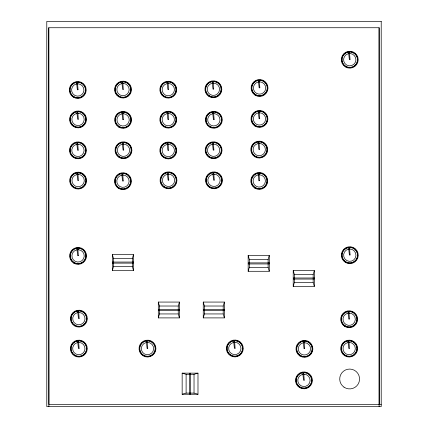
<?xml version="1.0" encoding="UTF-8"?>
<svg xmlns="http://www.w3.org/2000/svg" width="428" height="428" viewBox="0 0 428 428"><rect width="100%" height="100%" fill="white"/><g stroke="black" fill="none" stroke-linecap="round" stroke-linejoin="round"><path stroke-width="0.64" d="M112.366 270.459L113.527 266.5L113.527 258.587L112.366 254.628L133.472 254.628L133.472 270.459L112.366 270.459L112.366 254.628M133.472 270.459L132.311 266.5L132.311 258.587L133.472 254.628M158.301 317.897L159.462 313.943L159.462 306.025L158.301 302.066L179.407 302.066L179.407 317.897L158.301 317.897L158.301 302.066M179.407 317.897L178.246 313.943L178.246 306.025L179.407 302.066M203.257 317.897L204.418 313.943L204.418 306.025L203.257 302.066L224.363 302.066L224.363 317.897L203.257 317.897L203.257 302.066M224.363 317.897L223.202 313.943L223.202 306.025L224.363 302.066M248.165 271.293L249.326 267.334L249.326 259.421L248.165 255.463L269.271 255.463L269.271 271.293L248.165 271.293L248.165 255.463M269.271 271.293L268.11 267.334L268.11 259.421L269.271 255.463M293.217 286.402L294.378 282.443L294.378 274.525L293.217 270.571L314.329 270.571L314.329 286.402L293.217 286.402L293.217 270.571M314.329 286.402L313.168 282.443L313.168 274.525L314.329 270.571M182.157 373.146L186.11 374.307L194.028 374.307L197.987 373.146L197.987 394.258L182.157 394.258L182.157 373.146L197.987 373.146M182.157 394.258L186.11 393.097L194.028 393.097L197.987 394.258M379.112 404.487L48.888 404.487L48.787 27.734L379.112 27.734L379.213 404.487L381.22 404.487M48.787 27.734L48.888 406.6M113.527 258.587L132.311 258.587M249.326 259.421L268.11 259.421M113.527 266.5L132.311 266.5M249.326 267.334L268.11 267.334M294.378 274.525L313.168 274.525M294.378 282.443L313.168 282.443M159.462 306.025L178.246 306.025M204.418 306.025L223.202 306.025M159.462 313.943L178.246 313.943M204.418 313.943L223.202 313.943M379.112 27.734L379.112 406.6M194.028 374.307L194.028 393.097M186.11 374.307L186.11 393.097M350.024 59.46L349.35 59.529L348.595 52.521L349.521 52.425L350.024 59.46M78.03 89.746L77.356 89.821L76.601 82.813L77.527 82.716L78.03 89.746M123.291 89.345L122.622 89.42L121.868 82.411L122.788 82.315L123.291 89.345M168.552 89.409L167.883 89.484L167.129 82.476L168.049 82.379L168.552 89.409M213.663 89.035L212.989 89.104L212.234 82.096L213.16 81.999L213.663 89.035M259.828 87.767L259.159 87.836L258.405 80.828L259.331 80.732L259.828 87.767M78.297 119.182L77.623 119.252L76.869 112.243L77.794 112.147L78.297 119.182M123.376 119.631L122.708 119.706L121.953 112.698L122.873 112.601L123.376 119.631M168.552 119.407L167.883 119.482L167.129 112.473L168.049 112.377L168.552 119.407M214.107 119.551L213.438 119.626L212.684 112.618L213.604 112.521L214.107 119.551M259.732 118.684L259.063 118.759L258.309 111.751L259.234 111.654L259.732 118.684M78.206 150.116L77.538 150.185L76.783 143.177L77.703 143.08L78.206 150.116M123.751 150.025L123.077 150.1L122.322 143.091L123.248 142.995L123.751 150.025M168.552 150.244L167.883 150.319L167.129 143.31L168.049 143.214L168.552 150.244M213.872 150.014L213.198 150.084L212.443 143.08L213.369 142.979L213.872 150.014M259.512 149.351L258.844 149.42L258.089 142.412L259.01 142.315L259.512 149.351M78.388 180.343L77.719 180.418L76.965 173.41L77.891 173.313L78.388 180.343M123.221 180.958L122.552 181.028L121.798 174.019L122.718 173.923L123.221 180.958M168.782 180.086L168.108 180.161L167.353 173.153L168.279 173.056L168.782 180.086M214.257 180.086L213.588 180.161L212.834 173.153L213.754 173.056L214.257 180.086M259.512 180.702L258.844 180.776L258.089 173.768L259.01 173.672L259.512 180.702M78.34 255.65L77.671 255.725L76.917 248.716L77.837 248.62L78.34 255.65M350.061 254.949L349.387 255.024L348.633 248.015L349.558 247.919L350.061 254.949M79.137 318.395L78.468 318.464L77.714 311.456L78.634 311.359L79.137 318.395M349.425 318.999L348.756 319.069L348.001 312.06L348.927 311.964L349.425 318.999M79.089 348.344L78.42 348.419L77.666 341.41L78.592 341.314L79.089 348.344M147.756 348.344L147.088 348.419L146.333 341.41L147.253 341.314L147.756 348.344M235.084 348.226L234.41 348.301L233.656 341.293L234.581 341.196L235.084 348.226M304.699 348.617L304.03 348.692L303.275 341.683L304.196 341.587L304.699 348.617M349.425 348.339L348.756 348.413L348.001 341.405L348.927 341.309L349.425 348.339M304.217 380.134L303.548 380.208L302.794 373.2L303.714 373.104L304.217 380.134M349.917 53.527L348.317 53.698A6.169 6.169 0 0 0 344.925 63.531A6.169 6.169 0 0 0 355.272 62.445A6.169 6.169 0 0 0 349.917 53.527M77.923 83.818L76.323 83.984A6.169 6.169 0 0 0 72.931 93.823A6.169 6.169 0 0 0 83.278 92.737A6.169 6.169 0 0 0 77.923 83.818M123.184 83.417L121.584 83.583A6.169 6.169 0 0 0 118.192 93.422A6.169 6.169 0 0 0 128.539 92.336A6.169 6.169 0 0 0 123.184 83.417M168.445 83.481L166.845 83.653A6.169 6.169 0 0 0 163.453 93.486A6.169 6.169 0 0 0 173.8 92.4A6.169 6.169 0 0 0 168.445 83.481M213.556 83.102L211.951 83.273A6.169 6.169 0 0 0 208.564 93.106A6.169 6.169 0 0 0 218.911 92.02A6.169 6.169 0 0 0 213.556 83.102M259.721 81.834L258.121 82.005A6.169 6.169 0 0 0 254.735 91.838A6.169 6.169 0 0 0 265.082 90.752A6.169 6.169 0 0 0 259.721 81.834M78.19 113.249L76.585 113.42A6.169 6.169 0 0 0 73.199 123.253A6.169 6.169 0 0 0 83.546 122.167A6.169 6.169 0 0 0 78.19 113.249M123.269 113.704L121.67 113.875A6.169 6.169 0 0 0 118.278 123.708A6.169 6.169 0 0 0 128.625 122.622A6.169 6.169 0 0 0 123.269 113.704M168.445 113.479L166.845 113.645A6.169 6.169 0 0 0 163.453 123.483A6.169 6.169 0 0 0 173.8 122.397A6.169 6.169 0 0 0 168.445 113.479M214 113.623L212.4 113.789A6.169 6.169 0 0 0 209.014 123.628A6.169 6.169 0 0 0 219.355 122.542A6.169 6.169 0 0 0 214 113.623M259.625 112.757L258.025 112.928A6.169 6.169 0 0 0 254.639 122.761A6.169 6.169 0 0 0 264.986 121.675A6.169 6.169 0 0 0 259.625 112.757M78.099 144.188L76.5 144.354A6.169 6.169 0 0 0 73.108 154.187A6.169 6.169 0 0 0 83.455 153.106A6.169 6.169 0 0 0 78.099 144.188M123.644 144.097L122.044 144.263A6.169 6.169 0 0 0 118.652 154.101A6.169 6.169 0 0 0 128.999 153.015A6.169 6.169 0 0 0 123.644 144.097M168.445 144.316L166.845 144.482A6.169 6.169 0 0 0 163.453 154.321A6.169 6.169 0 0 0 173.8 153.235A6.169 6.169 0 0 0 168.445 144.316M213.765 144.086L212.16 144.252A6.169 6.169 0 0 0 208.773 154.091A6.169 6.169 0 0 0 219.12 153.005A6.169 6.169 0 0 0 213.765 144.086M259.405 143.417L257.806 143.589A6.169 6.169 0 0 0 254.414 153.422A6.169 6.169 0 0 0 264.761 152.336A6.169 6.169 0 0 0 259.405 143.417M78.281 174.415L76.682 174.581A6.169 6.169 0 0 0 73.295 184.42A6.169 6.169 0 0 0 83.642 183.334A6.169 6.169 0 0 0 78.281 174.415M123.114 175.025L121.515 175.196A6.169 6.169 0 0 0 118.123 185.03A6.169 6.169 0 0 0 128.47 183.944A6.169 6.169 0 0 0 123.114 175.025M168.675 174.159L167.07 174.33A6.169 6.169 0 0 0 163.683 184.163A6.169 6.169 0 0 0 174.03 183.077A6.169 6.169 0 0 0 168.675 174.159M214.15 174.159L212.55 174.33A6.169 6.169 0 0 0 209.164 184.163A6.169 6.169 0 0 0 219.505 183.077A6.169 6.169 0 0 0 214.15 174.159M259.405 174.774L257.806 174.94A6.169 6.169 0 0 0 254.414 184.778A6.169 6.169 0 0 0 264.761 183.692A6.169 6.169 0 0 0 259.405 174.774M78.233 249.722L76.633 249.893A6.169 6.169 0 0 0 73.242 259.726A6.169 6.169 0 0 0 83.588 258.64A6.169 6.169 0 0 0 78.233 249.722M349.954 249.021L348.349 249.192A6.169 6.169 0 0 0 344.963 259.026A6.169 6.169 0 0 0 355.31 257.94A6.169 6.169 0 0 0 349.954 249.021M79.03 312.467L77.431 312.633A6.169 6.169 0 0 0 74.039 322.466A6.169 6.169 0 0 0 84.386 321.385A6.169 6.169 0 0 0 79.03 312.467M349.318 313.066L347.718 313.237A6.169 6.169 0 0 0 344.331 323.07A6.169 6.169 0 0 0 354.678 321.984A6.169 6.169 0 0 0 349.318 313.066M78.982 342.416L77.382 342.582A6.169 6.169 0 0 0 73.996 352.421A6.169 6.169 0 0 0 84.343 351.335A6.169 6.169 0 0 0 78.982 342.416M147.649 342.416L146.05 342.582A6.169 6.169 0 0 0 142.658 352.421A6.169 6.169 0 0 0 153.005 351.335A6.169 6.169 0 0 0 147.649 342.416M234.977 342.298L233.372 342.464A6.169 6.169 0 0 0 229.986 352.303A6.169 6.169 0 0 0 240.333 351.217A6.169 6.169 0 0 0 234.977 342.298M304.592 342.689L302.992 342.86A6.169 6.169 0 0 0 299.6 352.693A6.169 6.169 0 0 0 309.947 351.607A6.169 6.169 0 0 0 304.592 342.689M349.318 342.411L347.718 342.582A6.169 6.169 0 0 0 344.331 352.415A6.169 6.169 0 0 0 354.678 351.329A6.169 6.169 0 0 0 349.318 342.411M304.11 374.206L302.51 374.377A6.169 6.169 0 0 0 299.124 384.21A6.169 6.169 0 0 0 309.465 383.124A6.169 6.169 0 0 0 304.11 374.206M133.311 262.054L112.468 262.064L112.468 263.118L133.311 263.108L133.311 262.054M269.11 262.888L248.267 262.899L248.267 263.953L269.11 263.948L269.11 262.888M314.168 277.997L293.324 278.002L293.324 279.056L314.168 279.051L314.168 277.997M179.246 309.498L158.403 309.503L158.403 310.557L179.246 310.551L179.246 309.498M224.208 309.498L203.359 309.503L203.359 310.557L224.208 310.551L224.208 309.498M381.22 21.4L46.78 21.4L46.78 406.6L381.22 406.6L381.22 21.4M190.551 373.253L189.497 373.253L189.502 394.097L190.562 394.097L190.551 373.253M344.005 387.153A9.919 9.919 0 0 0 359.531 379.786A9.919 9.919 0 0 0 345.396 370.022A9.919 9.919 0 0 0 344.005 387.153M345.615 261.99A7.982 7.982 0 0 0 357.771 255.398A7.982 7.982 0 0 0 345.985 248.17A7.982 7.982 0 0 0 345.615 261.99M345.375 262.385A8.442 8.442 0 0 0 358.231 255.409A8.442 8.442 0 0 0 345.765 247.769A8.442 8.442 0 0 0 345.375 262.385M345.76 261.759A7.709 7.709 0 0 0 357.498 255.393A7.709 7.709 0 0 0 346.113 248.411A7.709 7.709 0 0 0 345.76 261.759M344.984 326.04A7.982 7.982 0 0 0 357.134 319.443A7.982 7.982 0 0 0 345.348 312.221A7.982 7.982 0 0 0 344.984 326.04M344.743 326.43A8.442 8.442 0 0 0 357.594 319.459A8.442 8.442 0 0 0 345.129 311.814A8.442 8.442 0 0 0 344.743 326.43M345.129 325.804A7.709 7.709 0 0 0 356.861 319.438A7.709 7.709 0 0 0 345.482 312.456A7.709 7.709 0 0 0 345.129 325.804M344.984 355.379A7.982 7.982 0 0 0 357.134 348.788A7.982 7.982 0 0 0 345.348 341.56A7.982 7.982 0 0 0 344.984 355.379M344.743 355.775A8.442 8.442 0 0 0 357.594 348.799A8.442 8.442 0 0 0 345.129 341.159A8.442 8.442 0 0 0 344.743 355.775M345.129 355.149A7.709 7.709 0 0 0 356.861 348.783A7.709 7.709 0 0 0 345.482 341.801A7.709 7.709 0 0 0 345.129 355.149M299.777 387.174A7.982 7.982 0 0 0 311.926 380.583A7.982 7.982 0 0 0 300.14 373.355A7.982 7.982 0 0 0 299.777 387.174M299.536 387.57A8.442 8.442 0 0 0 312.387 380.594A8.442 8.442 0 0 0 299.921 372.954A8.442 8.442 0 0 0 299.536 387.57M299.921 386.944A7.709 7.709 0 0 0 311.654 380.578A7.709 7.709 0 0 0 300.274 373.596A7.709 7.709 0 0 0 299.921 386.944M300.258 355.663A7.982 7.982 0 0 0 312.408 349.066A7.982 7.982 0 0 0 300.622 341.838A7.982 7.982 0 0 0 300.258 355.663M300.017 356.053A8.442 8.442 0 0 0 312.868 349.077A8.442 8.442 0 0 0 300.403 341.437A8.442 8.442 0 0 0 300.017 356.053M300.403 355.427A7.709 7.709 0 0 0 312.135 349.061A7.709 7.709 0 0 0 300.75 342.079A7.709 7.709 0 0 0 300.403 355.427M230.644 355.267A7.982 7.982 0 0 0 242.794 348.676A7.982 7.982 0 0 0 231.008 341.448A7.982 7.982 0 0 0 230.644 355.267M230.398 355.663A8.442 8.442 0 0 0 243.254 348.686A8.442 8.442 0 0 0 230.788 341.041A8.442 8.442 0 0 0 230.398 355.663M230.783 355.037A7.709 7.709 0 0 0 242.521 348.665A7.709 7.709 0 0 0 231.136 341.688A7.709 7.709 0 0 0 230.783 355.037M143.316 355.384A7.982 7.982 0 0 0 155.466 348.793A7.982 7.982 0 0 0 143.68 341.565A7.982 7.982 0 0 0 143.316 355.384M143.075 355.78A8.442 8.442 0 0 0 155.926 348.804A8.442 8.442 0 0 0 143.46 341.159A8.442 8.442 0 0 0 143.075 355.78M143.46 355.154A7.709 7.709 0 0 0 155.193 348.783A7.709 7.709 0 0 0 143.808 341.806A7.709 7.709 0 0 0 143.46 355.154M74.649 355.384A7.982 7.982 0 0 0 86.798 348.793A7.982 7.982 0 0 0 75.012 341.565A7.982 7.982 0 0 0 74.649 355.384M74.408 355.78A8.442 8.442 0 0 0 87.264 348.804A8.442 8.442 0 0 0 74.793 341.159A8.442 8.442 0 0 0 74.408 355.78M74.793 355.154A7.709 7.709 0 0 0 86.531 348.783A7.709 7.709 0 0 0 75.146 341.806A7.709 7.709 0 0 0 74.793 355.154M74.697 325.435A7.982 7.982 0 0 0 86.847 318.839A7.982 7.982 0 0 0 75.061 311.616A7.982 7.982 0 0 0 74.697 325.435M74.456 325.826A8.442 8.442 0 0 0 87.307 318.855A8.442 8.442 0 0 0 74.841 311.21A8.442 8.442 0 0 0 74.456 325.826M74.841 325.2A7.709 7.709 0 0 0 86.574 318.833A7.709 7.709 0 0 0 75.189 311.851A7.709 7.709 0 0 0 74.841 325.2M73.9 262.696A7.982 7.982 0 0 0 86.049 256.099A7.982 7.982 0 0 0 74.263 248.871A7.982 7.982 0 0 0 73.9 262.696M73.659 263.086A8.442 8.442 0 0 0 86.51 256.11A8.442 8.442 0 0 0 74.044 248.47A8.442 8.442 0 0 0 73.659 263.086M74.044 262.46A7.709 7.709 0 0 0 85.777 256.094A7.709 7.709 0 0 0 74.397 249.112A7.709 7.709 0 0 0 74.044 262.46M73.948 187.384A7.982 7.982 0 0 0 86.098 180.793A7.982 7.982 0 0 0 74.312 173.565A7.982 7.982 0 0 0 73.948 187.384M73.707 187.78A8.442 8.442 0 0 0 86.563 180.803A8.442 8.442 0 0 0 74.092 173.158A8.442 8.442 0 0 0 73.707 187.78M74.092 187.154A7.709 7.709 0 0 0 85.825 180.782A7.709 7.709 0 0 0 74.445 173.805A7.709 7.709 0 0 0 74.092 187.154M73.766 157.156A7.982 7.982 0 0 0 85.916 150.56A7.982 7.982 0 0 0 74.13 143.337A7.982 7.982 0 0 0 73.766 157.156M73.525 157.547A8.442 8.442 0 0 0 86.376 150.576A8.442 8.442 0 0 0 73.91 142.931A8.442 8.442 0 0 0 73.525 157.547M73.905 156.921A7.709 7.709 0 0 0 85.643 150.554A7.709 7.709 0 0 0 74.258 143.573A7.709 7.709 0 0 0 73.905 156.921M73.851 126.223A7.982 7.982 0 0 0 86.007 119.626A7.982 7.982 0 0 0 74.221 112.404A7.982 7.982 0 0 0 73.851 126.223M73.611 126.613A8.442 8.442 0 0 0 86.467 119.637A8.442 8.442 0 0 0 74.001 111.997A8.442 8.442 0 0 0 73.611 126.613M73.996 125.987A7.709 7.709 0 0 0 85.734 119.621A7.709 7.709 0 0 0 74.349 112.639A7.709 7.709 0 0 0 73.996 125.987M73.589 96.787A7.982 7.982 0 0 0 85.739 90.196A7.982 7.982 0 0 0 73.953 82.968A7.982 7.982 0 0 0 73.589 96.787M73.349 97.183A8.442 8.442 0 0 0 86.199 90.206A8.442 8.442 0 0 0 73.734 82.561A8.442 8.442 0 0 0 73.349 97.183M73.728 96.557A7.709 7.709 0 0 0 85.466 90.185A7.709 7.709 0 0 0 74.081 83.209A7.709 7.709 0 0 0 73.728 96.557M345.583 66.501A7.982 7.982 0 0 0 357.733 59.904A7.982 7.982 0 0 0 345.947 52.681A7.982 7.982 0 0 0 345.583 66.501M345.343 66.891A8.442 8.442 0 0 0 358.193 59.915A8.442 8.442 0 0 0 345.728 52.275A8.442 8.442 0 0 0 345.343 66.891M345.722 66.265A7.709 7.709 0 0 0 357.46 59.899A7.709 7.709 0 0 0 346.075 52.917A7.709 7.709 0 0 0 345.722 66.265M255.072 187.742A7.982 7.982 0 0 0 267.222 181.151A7.982 7.982 0 0 0 255.436 173.923A7.982 7.982 0 0 0 255.072 187.742M254.831 188.138A8.442 8.442 0 0 0 267.682 181.162A8.442 8.442 0 0 0 255.216 173.517A8.442 8.442 0 0 0 254.831 188.138M255.216 187.512A7.709 7.709 0 0 0 266.949 181.14A7.709 7.709 0 0 0 255.564 174.164A7.709 7.709 0 0 0 255.216 187.512M255.072 156.391A7.982 7.982 0 0 0 267.222 149.795A7.982 7.982 0 0 0 255.436 142.572A7.982 7.982 0 0 0 255.072 156.391M254.831 156.782A8.442 8.442 0 0 0 267.682 149.805A8.442 8.442 0 0 0 255.216 142.166A8.442 8.442 0 0 0 254.831 156.782M255.216 156.156A7.709 7.709 0 0 0 266.949 149.789A7.709 7.709 0 0 0 255.564 142.808A7.709 7.709 0 0 0 255.216 156.156M255.291 125.725A7.982 7.982 0 0 0 267.441 119.134A7.982 7.982 0 0 0 255.655 111.906A7.982 7.982 0 0 0 255.291 125.725M255.051 126.121A8.442 8.442 0 0 0 267.901 119.145A8.442 8.442 0 0 0 255.436 111.505A8.442 8.442 0 0 0 255.051 126.121M255.436 125.495A7.709 7.709 0 0 0 267.168 119.128A7.709 7.709 0 0 0 255.789 112.147A7.709 7.709 0 0 0 255.436 125.495M255.388 94.807A7.982 7.982 0 0 0 267.537 88.211A7.982 7.982 0 0 0 255.751 80.988A7.982 7.982 0 0 0 255.388 94.807M255.147 95.198A8.442 8.442 0 0 0 268.003 88.222A8.442 8.442 0 0 0 255.532 80.582A8.442 8.442 0 0 0 255.147 95.198M255.532 94.572A7.709 7.709 0 0 0 267.27 88.205A7.709 7.709 0 0 0 255.885 81.224A7.709 7.709 0 0 0 255.532 94.572M209.217 96.075A7.982 7.982 0 0 0 221.372 89.479A7.982 7.982 0 0 0 209.586 82.256A7.982 7.982 0 0 0 209.217 96.075M208.976 96.466A8.442 8.442 0 0 0 221.832 89.489A8.442 8.442 0 0 0 209.367 81.85A8.442 8.442 0 0 0 208.976 96.466M209.362 95.84A7.709 7.709 0 0 0 221.099 89.473A7.709 7.709 0 0 0 209.715 82.492A7.709 7.709 0 0 0 209.362 95.84M209.667 126.592A7.982 7.982 0 0 0 221.816 120.001A7.982 7.982 0 0 0 210.03 112.773A7.982 7.982 0 0 0 209.667 126.592M209.426 126.988A8.442 8.442 0 0 0 222.276 120.011A8.442 8.442 0 0 0 209.811 112.366A8.442 8.442 0 0 0 209.426 126.988M209.811 126.362A7.709 7.709 0 0 0 221.544 119.99A7.709 7.709 0 0 0 210.164 113.013A7.709 7.709 0 0 0 209.811 126.362M209.426 157.055A7.982 7.982 0 0 0 221.581 150.458A7.982 7.982 0 0 0 209.795 143.236A7.982 7.982 0 0 0 209.426 157.055M209.185 157.445A8.442 8.442 0 0 0 222.041 150.474A8.442 8.442 0 0 0 209.576 142.829A8.442 8.442 0 0 0 209.185 157.445M209.57 156.825A7.709 7.709 0 0 0 221.308 150.453A7.709 7.709 0 0 0 209.923 143.476A7.709 7.709 0 0 0 209.57 156.825M209.816 187.127A7.982 7.982 0 0 0 221.966 180.536A7.982 7.982 0 0 0 210.18 173.308A7.982 7.982 0 0 0 209.816 187.127M209.576 187.523A8.442 8.442 0 0 0 222.426 180.546A8.442 8.442 0 0 0 209.961 172.907A8.442 8.442 0 0 0 209.576 187.523M209.961 186.897A7.709 7.709 0 0 0 221.693 180.53A7.709 7.709 0 0 0 210.314 173.549A7.709 7.709 0 0 0 209.961 186.897M164.111 96.455A7.982 7.982 0 0 0 176.261 89.859A7.982 7.982 0 0 0 164.475 82.631A7.982 7.982 0 0 0 164.111 96.455M163.871 96.846A8.442 8.442 0 0 0 176.721 89.869A8.442 8.442 0 0 0 164.256 82.23A8.442 8.442 0 0 0 163.871 96.846M164.256 96.22A7.709 7.709 0 0 0 175.988 89.853A7.709 7.709 0 0 0 164.603 82.872A7.709 7.709 0 0 0 164.256 96.22M164.111 126.447A7.982 7.982 0 0 0 176.261 119.856A7.982 7.982 0 0 0 164.475 112.628A7.982 7.982 0 0 0 164.111 126.447M163.871 126.843A8.442 8.442 0 0 0 176.721 119.867A8.442 8.442 0 0 0 164.256 112.222A8.442 8.442 0 0 0 163.871 126.843M164.256 126.217A7.709 7.709 0 0 0 175.988 119.845A7.709 7.709 0 0 0 164.603 112.869A7.709 7.709 0 0 0 164.256 126.217M164.111 157.285A7.982 7.982 0 0 0 176.261 150.693A7.982 7.982 0 0 0 164.475 143.466A7.982 7.982 0 0 0 164.111 157.285M163.871 157.681A8.442 8.442 0 0 0 176.721 150.704A8.442 8.442 0 0 0 164.256 143.059A8.442 8.442 0 0 0 163.871 157.681M164.256 157.055A7.709 7.709 0 0 0 175.988 150.688A7.709 7.709 0 0 0 164.603 143.706A7.709 7.709 0 0 0 164.256 157.055M164.336 187.127A7.982 7.982 0 0 0 176.486 180.536A7.982 7.982 0 0 0 164.705 173.308A7.982 7.982 0 0 0 164.336 187.127M164.095 187.523A8.442 8.442 0 0 0 176.951 180.546A8.442 8.442 0 0 0 164.48 172.907A8.442 8.442 0 0 0 164.095 187.523M164.48 186.897A7.709 7.709 0 0 0 176.218 180.53A7.709 7.709 0 0 0 164.834 173.549A7.709 7.709 0 0 0 164.48 186.897M118.85 96.386A7.982 7.982 0 0 0 131 89.794A7.982 7.982 0 0 0 119.214 82.567A7.982 7.982 0 0 0 118.85 96.386M118.609 96.782A8.442 8.442 0 0 0 131.46 89.805A8.442 8.442 0 0 0 118.995 82.16A8.442 8.442 0 0 0 118.609 96.782M118.989 96.156A7.709 7.709 0 0 0 130.727 89.784A7.709 7.709 0 0 0 119.342 82.807A7.709 7.709 0 0 0 118.989 96.156M118.936 126.672A7.982 7.982 0 0 0 131.086 120.081A7.982 7.982 0 0 0 119.3 112.853A7.982 7.982 0 0 0 118.936 126.672M118.695 127.068A8.442 8.442 0 0 0 131.546 120.091A8.442 8.442 0 0 0 119.08 112.452A8.442 8.442 0 0 0 118.695 127.068M119.08 126.442A7.709 7.709 0 0 0 130.813 120.075A7.709 7.709 0 0 0 119.428 113.094A7.709 7.709 0 0 0 119.08 126.442M119.31 157.065A7.982 7.982 0 0 0 131.46 150.474A7.982 7.982 0 0 0 119.674 143.246A7.982 7.982 0 0 0 119.31 157.065M119.07 157.461A8.442 8.442 0 0 0 131.92 150.485A8.442 8.442 0 0 0 119.455 142.84A8.442 8.442 0 0 0 119.07 157.461M119.449 156.835A7.709 7.709 0 0 0 131.187 150.463A7.709 7.709 0 0 0 119.803 143.487A7.709 7.709 0 0 0 119.449 156.835M118.781 187.999A7.982 7.982 0 0 0 130.931 181.402A7.982 7.982 0 0 0 119.145 174.18A7.982 7.982 0 0 0 118.781 187.999M118.54 188.39A8.442 8.442 0 0 0 131.391 181.413A8.442 8.442 0 0 0 118.925 173.773A8.442 8.442 0 0 0 118.54 188.39M118.925 187.764A7.709 7.709 0 0 0 130.658 181.397A7.709 7.709 0 0 0 119.273 174.415A7.709 7.709 0 0 0 118.925 187.764"/></g></svg>
